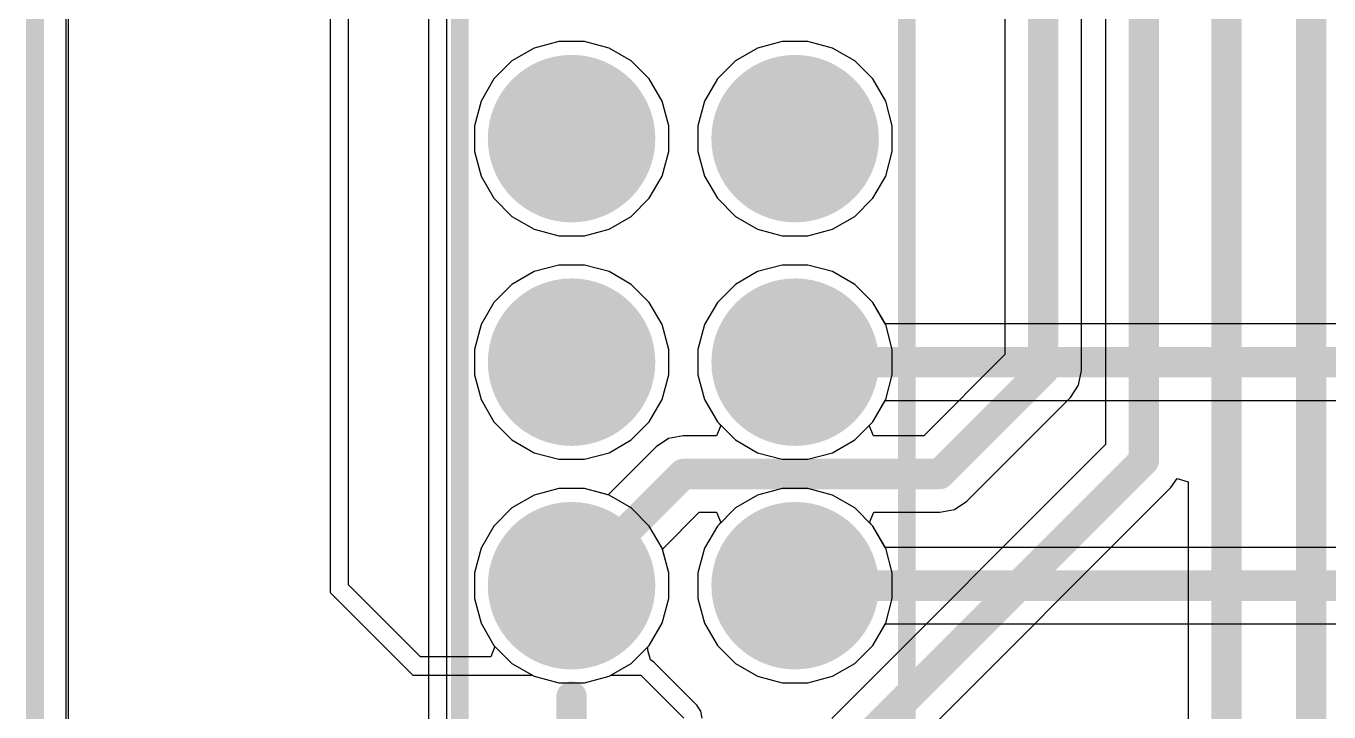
# Model space of a CAD drawing. Header units: millimetres. Extents: x 0 to 174, y 0 to 132.
# Drawn here: x -0.1 to 14.7, y 64.25 to 72.04 of the extents above; entities that cross this region are included whole.
import ezdxf

# ---------------------------------------------------------------- set-up
doc = ezdxf.new("R2010")
doc.units = ezdxf.units.MM
for name, color, linetype in [('BottomLayer', 5, 'Continuous'), ('BottomSolder', 6, 'Continuous'), ('Mechanical2', 216, 'Continuous'), ('MultiLayer', 9, 'Continuous'), ('PadHoleLayer', 156, 'Continuous'), ('TopLayer', 1, 'Continuous'), ('TopOverlay', 2, 'Continuous'), ('TopSolder', 216, 'Continuous')]:
    doc.layers.add(name, color=color, linetype=linetype)

# ---------------------------------------------------------------- blocks, each defined once
blk = doc.blocks.new('TSW_112_15_G_D_2')
at = {"layer": 'BottomLayer'}
h = blk.add_hatch(color=5, dxfattribs=at)
edge = h.paths.add_edge_path()
edge.add_arc((3.81, 1.27), 0.8499983, 0, 360)
h = blk.add_hatch(color=5, dxfattribs=at)
edge = h.paths.add_edge_path()
edge.add_arc((6.35, 1.27), 0.8499983, 0, 360)
h = blk.add_hatch(color=5, dxfattribs=at)
edge = h.paths.add_edge_path()
edge.add_arc((8.889999999999999, 1.27), 0.8499983, 0, 360)
h = blk.add_hatch(color=5, dxfattribs=at)
edge = h.paths.add_edge_path()
edge.add_arc((3.81, -1.27), 0.8499983, 0, 360)
h = blk.add_hatch(color=5, dxfattribs=at)
edge = h.paths.add_edge_path()
edge.add_arc((6.35, -1.27), 0.8499983, 0, 360)
h = blk.add_hatch(color=5, dxfattribs=at)
edge = h.paths.add_edge_path()
edge.add_arc((8.889999999999999, -1.27), 0.8499983, 0, 360)
at = {"layer": 'BottomSolder'}
h = blk.add_hatch(color=6, dxfattribs=at)
edge = h.paths.add_edge_path()
edge.add_arc((3.81, 1.27), 0.9515982999999999, 0, 360)
h = blk.add_hatch(color=6, dxfattribs=at)
edge = h.paths.add_edge_path()
edge.add_arc((6.35, 1.27), 0.9515982999999999, 0, 360)
h = blk.add_hatch(color=6, dxfattribs=at)
edge = h.paths.add_edge_path()
edge.add_arc((8.889999999999999, 1.27), 0.9515982999999999, 0, 360)
h = blk.add_hatch(color=6, dxfattribs=at)
edge = h.paths.add_edge_path()
edge.add_arc((3.81, -1.27), 0.9515982999999999, 0, 360)
h = blk.add_hatch(color=6, dxfattribs=at)
edge = h.paths.add_edge_path()
edge.add_arc((6.35, -1.27), 0.9515982999999999, 0, 360)
h = blk.add_hatch(color=6, dxfattribs=at)
edge = h.paths.add_edge_path()
edge.add_arc((8.889999999999999, -1.27), 0.9515982999999999, 0, 360)
at = {"layer": 'MultiLayer'}
h = blk.add_hatch(color=9, dxfattribs=at)
edge = h.paths.add_edge_path()
edge.add_arc((3.81, 1.27), 0.8499983, 0, 360)
h = blk.add_hatch(color=9, dxfattribs=at)
edge = h.paths.add_edge_path()
edge.add_arc((6.35, 1.27), 0.8499983, 0, 360)
h = blk.add_hatch(color=9, dxfattribs=at)
edge = h.paths.add_edge_path()
edge.add_arc((8.889999999999999, 1.27), 0.8499983, 0, 360)
h = blk.add_hatch(color=9, dxfattribs=at)
edge = h.paths.add_edge_path()
edge.add_arc((3.81, -1.27), 0.8499983, 0, 360)
h = blk.add_hatch(color=9, dxfattribs=at)
edge = h.paths.add_edge_path()
edge.add_arc((6.35, -1.27), 0.8499983, 0, 360)
h = blk.add_hatch(color=9, dxfattribs=at)
edge = h.paths.add_edge_path()
edge.add_arc((8.889999999999999, -1.27), 0.8499983, 0, 360)
at = {"layer": 'PadHoleLayer'}
h = blk.add_hatch(color=156, dxfattribs=at)
edge = h.paths.add_edge_path()
edge.add_arc((3.81, 1.27), 0.50999898, 0, 360)
h = blk.add_hatch(color=156, dxfattribs=at)
edge = h.paths.add_edge_path()
edge.add_arc((6.35, 1.27), 0.50999898, 0, 360)
h = blk.add_hatch(color=156, dxfattribs=at)
edge = h.paths.add_edge_path()
edge.add_arc((8.889999999999999, 1.27), 0.50999898, 0, 360)
h = blk.add_hatch(color=156, dxfattribs=at)
edge = h.paths.add_edge_path()
edge.add_arc((3.81, -1.27), 0.50999898, 0, 360)
h = blk.add_hatch(color=156, dxfattribs=at)
edge = h.paths.add_edge_path()
edge.add_arc((6.35, -1.27), 0.50999898, 0, 360)
h = blk.add_hatch(color=156, dxfattribs=at)
edge = h.paths.add_edge_path()
edge.add_arc((8.889999999999999, -1.27), 0.50999898, 0, 360)
at = {"layer": 'TopLayer'}
h = blk.add_hatch(color=1, dxfattribs=at)
edge = h.paths.add_edge_path()
edge.add_arc((3.81, 1.27), 0.8499983, 0, 360)
h = blk.add_hatch(color=1, dxfattribs=at)
edge = h.paths.add_edge_path()
edge.add_arc((6.35, 1.27), 0.8499983, 0, 360)
h = blk.add_hatch(color=1, dxfattribs=at)
edge = h.paths.add_edge_path()
edge.add_arc((8.889999999999999, 1.27), 0.8499983, 0, 360)
h = blk.add_hatch(color=1, dxfattribs=at)
edge = h.paths.add_edge_path()
edge.add_arc((3.81, -1.27), 0.8499983, 0, 360)
h = blk.add_hatch(color=1, dxfattribs=at)
edge = h.paths.add_edge_path()
edge.add_arc((6.35, -1.27), 0.8499983, 0, 360)
h = blk.add_hatch(color=1, dxfattribs=at)
edge = h.paths.add_edge_path()
edge.add_arc((8.889999999999999, -1.27), 0.8499983, 0, 360)
at = {"layer": 'TopSolder'}
h = blk.add_hatch(color=216, dxfattribs=at)
edge = h.paths.add_edge_path()
edge.add_arc((3.81, 1.27), 0.9515982999999999, 0, 360)
h = blk.add_hatch(color=216, dxfattribs=at)
edge = h.paths.add_edge_path()
edge.add_arc((6.35, 1.27), 0.9515982999999999, 0, 360)
h = blk.add_hatch(color=216, dxfattribs=at)
edge = h.paths.add_edge_path()
edge.add_arc((8.889999999999999, 1.27), 0.9515982999999999, 0, 360)
h = blk.add_hatch(color=216, dxfattribs=at)
edge = h.paths.add_edge_path()
edge.add_arc((3.81, -1.27), 0.9515982999999999, 0, 360)
h = blk.add_hatch(color=216, dxfattribs=at)
edge = h.paths.add_edge_path()
edge.add_arc((6.35, -1.27), 0.9515982999999999, 0, 360)
h = blk.add_hatch(color=216, dxfattribs=at)
edge = h.paths.add_edge_path()
edge.add_arc((8.889999999999999, -1.27), 0.9515982999999999, 0, 360)
at = {"layer": 'TopOverlay', "const_width": 0.1999996}
for points in [[(-15.24, 2.54), (15.24, 2.54)], [(-15.24, -2.54), (15.24, -2.54)]]:
    blk.add_lwpolyline(points, dxfattribs=at)

msp = doc.modelspace()

# ---------------------------------------------------------------- linework, layer by layer
at = {"layer": 'BottomLayer'}
for p, q in [((0.3556, 62.40779999999999), (0.3556, 92.7862)), ((3.3528, 88.51899746), (3.3528, 65.6082)), ((3.55998018, 65.69401898), (3.55998018, 74.64488754)), ((5.66988452, 71.79277742), (5.418140039999999, 71.64743354)), ((5.95066882, 71.86801222), (5.66988452, 71.79277742)), ((6.24135658, 71.86801222), (5.95066882, 71.86801222)), ((6.522140879999999, 71.79277742), (6.24135658, 71.86801222)), ((6.77388536, 71.64743354), (6.522140879999999, 71.79277742)), ((8.20988452, 71.79277742), (7.958140039999999, 71.64743354)), ((8.490668819999998, 71.86801222), (8.20988452, 71.79277742)), ((8.781356579999999, 71.86801222), (8.490668819999998, 71.86801222)), ((9.06214088, 71.79277742), (8.781356579999999, 71.86801222)), ((9.31388536, 71.64743354), (9.06214088, 71.79277742)), ((5.418140039999999, 71.64743354), (5.21259308, 71.44188657999999)), ((6.979432319999999, 71.44188657999999), (6.77388536, 71.64743354)), ((7.958140039999999, 71.64743354), (7.75259308, 71.44188657999999)), ((9.51943232, 71.44188657999999), (9.31388536, 71.64743354)), ((5.21259308, 71.44188657999999), (5.0672492, 71.19014209999999)), ((7.124776199999999, 71.19014209999999), (6.979432319999999, 71.44188657999999)), ((7.75259308, 71.44188657999999), (7.607249199999999, 71.19014209999999)), ((9.664776199999999, 71.19014209999999), (9.51943232, 71.44188657999999)), ((5.0672492, 71.19014209999999), (4.9920144, 70.9093578)), ((7.200011, 70.9093578), (7.124776199999999, 71.19014209999999)), ((7.607249199999999, 71.19014209999999), (7.5320144, 70.9093578)), ((9.740010999999999, 70.9093578), (9.664776199999999, 71.19014209999999)), ((4.9920144, 70.9093578), (4.9920144, 70.61867004)), ((7.200011, 70.61867004), (7.200011, 70.9093578)), ((7.5320144, 70.9093578), (7.5320144, 70.61867004)), ((9.740010999999999, 70.61867004), (9.740010999999999, 70.9093578)), ((4.9920144, 70.61867004), (5.0672492, 70.33788574)), ((7.124776199999999, 70.33788574), (7.200011, 70.61867004)), ((7.5320144, 70.61867004), (7.607249199999999, 70.33788574)), ((9.664776199999999, 70.33788574), (9.740010999999999, 70.61867004)), ((5.0672492, 70.33788574), (5.21259308, 70.08614125999999)), ((6.979432319999999, 70.08614125999999), (7.124776199999999, 70.33788574)), ((7.607249199999999, 70.33788574), (7.75259308, 70.08614125999999)), ((9.51943232, 70.08614125999999), (9.664776199999999, 70.33788574)), ((5.21259308, 70.08614125999999), (5.418140039999999, 69.8805943)), ((6.77388536, 69.8805943), (6.979432319999999, 70.08614125999999)), ((7.75259308, 70.08614125999999), (7.958140039999999, 69.8805943)), ((9.31388536, 69.8805943), (9.51943232, 70.08614125999999)), ((5.418140039999999, 69.8805943), (5.66988452, 69.73525042)), ((6.522140879999999, 69.73525042), (6.77388536, 69.8805943)), ((7.958140039999999, 69.8805943), (8.20988452, 69.73525042)), ((9.06214088, 69.73525042), (9.31388536, 69.8805943)), ((5.66988452, 69.73525042), (5.95066882, 69.66001562)), ((6.24135658, 69.66001562), (6.522140879999999, 69.73525042)), ((8.20988452, 69.73525042), (8.490668819999998, 69.66001562)), ((8.781356579999999, 69.66001562), (9.06214088, 69.73525042)), ((5.95066882, 69.66001562), (6.24135658, 69.66001562)), ((8.490668819999998, 69.66001562), (8.781356579999999, 69.66001562)), ((5.95066882, 69.32801222), (5.66988452, 69.25277742)), ((6.24135658, 69.32801222), (5.95066882, 69.32801222)), ((6.522140879999999, 69.25277742), (6.24135658, 69.32801222)), ((8.490668819999998, 69.32801222), (8.20988452, 69.25277742)), ((8.781356579999999, 69.32801222), (8.490668819999998, 69.32801222)), ((9.06214088, 69.25277742), (8.781356579999999, 69.32801222)), ((5.66988452, 69.25277742), (5.418140039999999, 69.10743353999999)), ((6.77388536, 69.10743353999999), (6.522140879999999, 69.25277742)), ((8.20988452, 69.25277742), (7.958140039999999, 69.10743353999999)), ((9.31388536, 69.10743353999999), (9.06214088, 69.25277742)), ((5.418140039999999, 69.10743353999999), (5.21259308, 68.90188658)), ((6.979432319999999, 68.90188658), (6.77388536, 69.10743353999999)), ((7.958140039999999, 69.10743353999999), (7.75259308, 68.90188658)), ((9.51943232, 68.90188658), (9.31388536, 69.10743353999999)), ((5.21259308, 68.90188658), (5.0672492, 68.6501421)), ((7.124776199999999, 68.6501421), (6.979432319999999, 68.90188658)), ((7.75259308, 68.90188658), (7.607249199999999, 68.6501421)), ((9.6596073, 68.65909305999999), (9.51943232, 68.90188658)), ((5.0672492, 68.6501421), (4.9920144, 68.3693578)), ((7.200011, 68.3693578), (7.124776199999999, 68.6501421)), ((7.607249199999999, 68.6501421), (7.5320144, 68.3693578)), ((17.31999838, 68.65909305999999), (9.6596073, 68.65909305999999)), ((4.9920144, 68.3693578), (4.9920144, 68.07867003999999)), ((7.200011, 68.07867003999999), (7.200011, 68.3693578)), ((7.5320144, 68.3693578), (7.5320144, 68.07867003999999)), ((4.9920144, 68.07867003999999), (5.0672492, 67.79788574)), ((7.124776199999999, 67.79788574), (7.200011, 68.07867003999999)), ((7.5320144, 68.07867003999999), (7.607249199999999, 67.79788574)), ((5.0672492, 67.79788574), (5.21259308, 67.54614126)), ((6.979432319999999, 67.54614126), (7.124776199999999, 67.79788574)), ((7.607249199999999, 67.79788574), (7.75259308, 67.54614126)), ((9.51943232, 67.54614126), (9.6596073, 67.78893477999999)), ((9.6596073, 67.78893477999999), (17.50021392, 67.78893477999999)), ((5.21259308, 67.54614126), (5.418140039999999, 67.34059429999999)), ((6.77388536, 67.34059429999999), (6.979432319999999, 67.54614126)), ((7.75259308, 67.54614126), (7.958140039999999, 67.34059429999999)), ((9.31388536, 67.34059429999999), (9.51943232, 67.54614126)), ((5.418140039999999, 67.34059429999999), (5.66988452, 67.19525042)), ((6.522140879999999, 67.19525042), (6.77388536, 67.34059429999999)), ((7.958140039999999, 67.34059429999999), (8.20988452, 67.19525042)), ((9.06214088, 67.19525042), (9.31388536, 67.34059429999999)), ((5.66988452, 67.19525042), (5.95066882, 67.12001562)), ((5.95066882, 67.12001562), (6.24135658, 67.12001562)), ((6.24135658, 67.12001562), (6.522140879999999, 67.19525042)), ((8.20988452, 67.19525042), (8.490668819999998, 67.12001562)), ((8.490668819999998, 67.12001562), (8.781356579999999, 67.12001562)), ((8.781356579999999, 67.12001562), (9.06214088, 67.19525042)), ((5.95066882, 66.78801222), (5.66988452, 66.71277742)), ((6.24135658, 66.78801222), (5.95066882, 66.78801222)), ((6.522140879999999, 66.71277742), (6.24135658, 66.78801222)), ((8.490668819999998, 66.78801222), (8.20988452, 66.71277742)), ((8.781356579999999, 66.78801222), (8.490668819999998, 66.78801222)), ((9.06214088, 66.71277742), (8.781356579999999, 66.78801222)), ((5.66988452, 66.71277742), (5.418140039999999, 66.56743354)), ((6.77388536, 66.56743354), (6.522140879999999, 66.71277742)), ((8.20988452, 66.71277742), (7.958140039999999, 66.56743354)), ((9.31388536, 66.56743354), (9.06214088, 66.71277742)), ((5.418140039999999, 66.56743354), (5.21259308, 66.36188658)), ((6.979432319999999, 66.36188658), (6.77388536, 66.56743354)), ((7.958140039999999, 66.56743354), (7.75259308, 66.36188658)), ((9.51943232, 66.36188658), (9.31388536, 66.56743354)), ((5.21259308, 66.36188658), (5.0672492, 66.1101421)), ((7.124776199999999, 66.1101421), (6.979432319999999, 66.36188658)), ((7.75259308, 66.36188658), (7.607249199999999, 66.1101421)), ((9.6596073, 66.11909306), (9.51943232, 66.36188658)), ((5.0672492, 66.1101421), (4.9920144, 65.8293578)), ((7.200011, 65.8293578), (7.124776199999999, 66.1101421)), ((7.607249199999999, 66.1101421), (7.5320144, 65.8293578)), ((18.45804538, 66.11909306), (9.6596073, 66.11909306)), ((4.9920144, 65.8293578), (4.9920144, 65.53867004)), ((7.200011, 65.53867004), (7.200011, 65.8293578)), ((7.5320144, 65.8293578), (7.5320144, 65.53867004)), ((3.3528, 65.6082), (4.2926, 64.66839999999999)), ((4.378418979999999, 64.87558018), (3.55998018, 65.69401898)), ((4.9920144, 65.53867004), (5.0672492, 65.25788573999999)), ((7.124776199999999, 65.25788573999999), (7.200011, 65.53867004)), ((7.5320144, 65.53867004), (7.607249199999999, 65.25788573999999)), ((5.0672492, 65.25788573999999), (5.21259308, 65.00614125999999)), ((6.979432319999999, 65.00614125999999), (7.124776199999999, 65.25788573999999)), ((7.607249199999999, 65.25788573999999), (7.75259308, 65.00614125999999)), ((9.51943232, 65.00614125999999), (9.6596073, 65.24893478)), ((9.6596073, 65.24893478), (18.63826092, 65.24893478)), ((5.2258214, 64.99291294), (5.1772185, 64.87558018)), ((5.21259308, 65.00614125999999), (5.2258214, 64.99291294)), ((6.962607359999999, 64.9893163), (6.979432319999999, 65.00614125999999)), ((6.962630219999999, 64.95065496), (6.962607359999999, 64.9893163)), ((7.75259308, 65.00614125999999), (7.958140039999999, 64.8005943)), ((9.31388536, 64.8005943), (9.51943232, 65.00614125999999)), ((5.1772185, 64.87558018), (4.378418979999999, 64.87558018)), ((6.992670799999999, 64.8397738), (6.962630219999999, 64.95065496)), ((7.029899579999999, 64.81489958), (6.992670799999999, 64.8397738)), ((7.5196954, 64.32510122), (7.029899579999999, 64.81489958)), ((7.958140039999999, 64.8005943), (8.20988452, 64.65525042)), ((9.06214088, 64.65525042), (9.31388536, 64.8005943)), ((4.2926, 64.66839999999999), (5.64710834, 64.66839999999999)), ((5.64710834, 64.66839999999999), (5.66988452, 64.65525042)), ((5.66988452, 64.65525042), (5.95066882, 64.58001562)), ((5.95066882, 64.58001562), (6.24135658, 64.58001562)), ((6.24135658, 64.58001562), (6.522140879999999, 64.65525042)), ((6.522140879999999, 64.65525042), (6.54491706, 64.66839999999999)), ((6.54491706, 64.66839999999999), (6.8834, 64.66839999999999)), ((6.8834, 64.66839999999999), (7.373203439999999, 64.17859656)), ((8.20988452, 64.65525042), (8.490668819999998, 64.58001562)), ((8.490668819999998, 64.58001562), (8.781356579999999, 64.58001562)), ((8.781356579999999, 64.58001562), (9.06214088, 64.65525042)), ((7.51970302, 64.32509614), (7.5196954, 64.32510122)), ((7.56461276, 64.25788265999999), (7.51970302, 64.32509614)), ((7.580383619999999, 64.17859656), (7.56461276, 64.25788265999999))]:
    msp.add_line(p, q, dxfattribs=at)
at = {"layer": 'BottomLayer', "const_width": 0.34544}
for points in [[(8.636012699999998, 68.22401391999999), (17.50021392, 68.22401391999999)], [(8.636012699999998, 65.68401392), (18.63826092, 65.68401392)], [(6.0960127, 63.14401392), (6.0960127, 64.42349574)]]:
    msp.add_lwpolyline(points, dxfattribs=at)
at = {"layer": 'BottomLayer', "const_width": 0.17272}
for points in [[(8.5496527, 68.22401391999999, 1), (8.7223727, 68.22401391999999, 1)], [(8.5496527, 65.68401392, 1), (8.7223727, 65.68401392, 1)], [(6.009652699999999, 64.42349574, 1), (6.182372699999999, 64.42349574, 1)]]:
    msp.add_lwpolyline(points, format="xyb", close=True, dxfattribs=at)
at = {"layer": 'Mechanical2', "const_width": 0.2032}
msp.add_lwpolyline([(1.27e-05, 1.27e-05), (1.27e-05, 120.00001146)], dxfattribs=at)
at = {"layer": 'TopLayer'}
for p, q in [((12.16332086, 80.88732616), (12.16332086, 67.28661676)), ((0.3809999999999999, 25.5524), (0.3809999999999999, 78.105)), ((4.4704, 74.39659999999999), (4.4704, 49.2506)), ((11.02032086, 74.40380598), (11.02032086, 68.30953826)), ((11.89047914, 68.12932272), (11.89047914, 74.40380598)), ((4.67758018, 49.45778018), (4.67758018, 74.18941982)), ((5.66988452, 71.79277742), (5.418140039999999, 71.64743354)), ((5.95066882, 71.86801222), (5.66988452, 71.79277742)), ((6.24135658, 71.86801222), (5.95066882, 71.86801222)), ((6.522140879999999, 71.79277742), (6.24135658, 71.86801222)), ((6.77388536, 71.64743354), (6.522140879999999, 71.79277742)), ((8.20988452, 71.79277742), (7.958140039999999, 71.64743354)), ((8.490668819999998, 71.86801222), (8.20988452, 71.79277742)), ((8.781356579999999, 71.86801222), (8.490668819999998, 71.86801222)), ((9.06214088, 71.79277742), (8.781356579999999, 71.86801222)), ((9.31388536, 71.64743354), (9.06214088, 71.79277742)), ((5.418140039999999, 71.64743354), (5.21259308, 71.44188657999999)), ((6.979432319999999, 71.44188657999999), (6.77388536, 71.64743354)), ((7.958140039999999, 71.64743354), (7.75259308, 71.44188657999999)), ((9.51943232, 71.44188657999999), (9.31388536, 71.64743354)), ((5.21259308, 71.44188657999999), (5.0672492, 71.19014209999999)), ((7.124776199999999, 71.19014209999999), (6.979432319999999, 71.44188657999999)), ((7.75259308, 71.44188657999999), (7.607249199999999, 71.19014209999999)), ((9.664776199999999, 71.19014209999999), (9.51943232, 71.44188657999999)), ((5.0672492, 71.19014209999999), (4.9920144, 70.9093578)), ((7.200011, 70.9093578), (7.124776199999999, 71.19014209999999)), ((7.607249199999999, 71.19014209999999), (7.5320144, 70.9093578)), ((9.740010999999999, 70.9093578), (9.664776199999999, 71.19014209999999)), ((4.9920144, 70.9093578), (4.9920144, 70.61867004)), ((7.200011, 70.61867004), (7.200011, 70.9093578)), ((7.5320144, 70.9093578), (7.5320144, 70.61867004)), ((9.740010999999999, 70.61867004), (9.740010999999999, 70.9093578)), ((4.9920144, 70.61867004), (5.0672492, 70.33788574)), ((7.124776199999999, 70.33788574), (7.200011, 70.61867004)), ((7.5320144, 70.61867004), (7.607249199999999, 70.33788574)), ((9.664776199999999, 70.33788574), (9.740010999999999, 70.61867004)), ((5.0672492, 70.33788574), (5.21259308, 70.08614125999999)), ((6.979432319999999, 70.08614125999999), (7.124776199999999, 70.33788574)), ((7.607249199999999, 70.33788574), (7.75259308, 70.08614125999999)), ((9.51943232, 70.08614125999999), (9.664776199999999, 70.33788574)), ((5.21259308, 70.08614125999999), (5.418140039999999, 69.8805943)), ((6.77388536, 69.8805943), (6.979432319999999, 70.08614125999999)), ((7.75259308, 70.08614125999999), (7.958140039999999, 69.8805943)), ((9.31388536, 69.8805943), (9.51943232, 70.08614125999999)), ((5.418140039999999, 69.8805943), (5.66988452, 69.73525042)), ((6.522140879999999, 69.73525042), (6.77388536, 69.8805943)), ((7.958140039999999, 69.8805943), (8.20988452, 69.73525042)), ((9.06214088, 69.73525042), (9.31388536, 69.8805943)), ((5.66988452, 69.73525042), (5.95066882, 69.66001562)), ((6.24135658, 69.66001562), (6.522140879999999, 69.73525042)), ((8.20988452, 69.73525042), (8.490668819999998, 69.66001562)), ((8.781356579999999, 69.66001562), (9.06214088, 69.73525042)), ((5.95066882, 69.66001562), (6.24135658, 69.66001562)), ((8.490668819999998, 69.66001562), (8.781356579999999, 69.66001562)), ((5.95066882, 69.32801222), (5.66988452, 69.25277742)), ((6.24135658, 69.32801222), (5.95066882, 69.32801222)), ((6.522140879999999, 69.25277742), (6.24135658, 69.32801222)), ((8.490668819999998, 69.32801222), (8.20988452, 69.25277742)), ((8.781356579999999, 69.32801222), (8.490668819999998, 69.32801222)), ((9.06214088, 69.25277742), (8.781356579999999, 69.32801222)), ((5.66988452, 69.25277742), (5.418140039999999, 69.10743353999999)), ((6.77388536, 69.10743353999999), (6.522140879999999, 69.25277742)), ((8.20988452, 69.25277742), (7.958140039999999, 69.10743353999999)), ((9.31388536, 69.10743353999999), (9.06214088, 69.25277742)), ((5.418140039999999, 69.10743353999999), (5.21259308, 68.90188658)), ((6.979432319999999, 68.90188658), (6.77388536, 69.10743353999999)), ((7.958140039999999, 69.10743353999999), (7.75259308, 68.90188658)), ((9.51943232, 68.90188658), (9.31388536, 69.10743353999999)), ((5.21259308, 68.90188658), (5.0672492, 68.6501421)), ((7.124776199999999, 68.6501421), (6.979432319999999, 68.90188658)), ((7.75259308, 68.90188658), (7.607249199999999, 68.6501421)), ((9.664776199999999, 68.6501421), (9.51943232, 68.90188658)), ((5.0672492, 68.6501421), (4.9920144, 68.3693578)), ((7.200011, 68.3693578), (7.124776199999999, 68.6501421)), ((7.607249199999999, 68.6501421), (7.5320144, 68.3693578)), ((9.740010999999999, 68.3693578), (9.664776199999999, 68.6501421)), ((4.9920144, 68.3693578), (4.9920144, 68.07867003999999)), ((7.200011, 68.07867003999999), (7.200011, 68.3693578)), ((7.5320144, 68.3693578), (7.5320144, 68.07867003999999)), ((9.740010999999999, 68.07867003999999), (9.740010999999999, 68.3693578)), ((11.02032086, 68.30953826), (10.09925336, 67.38847075999999)), ((11.85736008, 67.96282572), (11.89047914, 68.12932272)), ((4.9920144, 68.07867003999999), (5.0672492, 67.79788574)), ((7.124776199999999, 67.79788574), (7.200011, 68.07867003999999)), ((7.5320144, 68.07867003999999), (7.607249199999999, 67.79788574)), ((9.664776199999999, 67.79788574), (9.740010999999999, 68.07867003999999)), ((11.76304734, 67.82167537999999), (11.85736008, 67.96282572)), ((5.0672492, 67.79788574), (5.21259308, 67.54614126)), ((6.979432319999999, 67.54614126), (7.124776199999999, 67.79788574)), ((7.607249199999999, 67.79788574), (7.75259308, 67.54614126)), ((9.51943232, 67.54614126), (9.664776199999999, 67.79788574)), ((10.58711624, 66.64574427999999), (11.76304734, 67.82167537999999)), ((5.21259308, 67.54614126), (5.418140039999999, 67.34059429999999)), ((6.77388536, 67.34059429999999), (6.979432319999999, 67.54614126)), ((7.792930819999999, 67.50580352), (7.74432792, 67.38847075999999)), ((7.75259308, 67.54614126), (7.792930819999999, 67.50580352)), ((9.47909458, 67.50580352), (9.51943232, 67.54614126)), ((9.527697479999999, 67.38847075999999), (9.47909458, 67.50580352)), ((7.198893399999999, 67.3553517), (7.05774306, 67.26103896000001)), ((7.3653904, 67.38847075999999), (7.198893399999999, 67.3553517)), ((7.74432792, 67.38847075999999), (7.3653904, 67.38847075999999)), ((10.09925336, 67.38847075999999), (9.527697479999999, 67.38847075999999)), ((5.418140039999999, 67.34059429999999), (5.66988452, 67.19525042)), ((7.05774306, 67.26103896000001), (6.51215614, 66.71545203999999)), ((6.522140879999999, 67.19525042), (6.77388536, 67.34059429999999)), ((12.16332086, 67.28661676), (9.05215614, 64.17545204)), ((5.66988452, 67.19525042), (5.95066882, 67.12001562)), ((5.95066882, 67.12001562), (6.24135658, 67.12001562)), ((6.24135658, 67.12001562), (6.522140879999999, 67.19525042)), ((5.95066882, 66.78801222), (5.66988452, 66.71277742)), ((6.24135658, 66.78801222), (5.95066882, 66.78801222)), ((6.51215614, 66.71545203999999), (6.24135658, 66.78801222)), ((9.66745082, 63.56015736), (12.90604734, 66.79875387999999)), ((12.90604734, 66.79875387999999), (12.97612086, 66.9036254)), ((12.97612086, 66.9036254), (13.10312086, 66.86510122)), ((13.10312086, 66.86510122), (13.10312086, 60.6966147)), ((5.66988452, 66.71277742), (5.418140039999999, 66.56743354)), ((10.4459659, 66.55143154), (10.58711624, 66.64574427999999)), ((5.418140039999999, 66.56743354), (5.21259308, 66.36188658)), ((7.127450819999999, 66.10015736), (7.545605939999999, 66.51831247999999)), ((7.545605939999999, 66.51831247999999), (7.743083319999999, 66.51831247999999)), ((7.743083319999999, 66.51831247999999), (7.79168622, 66.40097972)), ((9.48033918, 66.40097972), (9.52894208, 66.51831247999999)), ((9.52894208, 66.51831247999999), (10.2794689, 66.51831247999999)), ((10.2794689, 66.51831247999999), (10.4459659, 66.55143154)), ((5.21259308, 66.36188658), (5.0672492, 66.1101421)), ((7.75259308, 66.36188658), (7.607249199999999, 66.1101421)), ((7.79168622, 66.40097972), (7.75259308, 66.36188658)), ((9.51943232, 66.36188658), (9.48033918, 66.40097972)), ((9.664776199999999, 66.1101421), (9.51943232, 66.36188658)), ((5.0672492, 66.1101421), (4.9920144, 65.8293578)), ((7.200011, 65.8293578), (7.127450819999999, 66.10015736)), ((7.607249199999999, 66.1101421), (7.5320144, 65.8293578)), ((9.740010999999999, 65.8293578), (9.664776199999999, 66.1101421)), ((4.9920144, 65.8293578), (4.9920144, 65.53867004)), ((7.200011, 65.53867004), (7.200011, 65.8293578)), ((7.5320144, 65.8293578), (7.5320144, 65.53867004)), ((9.740010999999999, 65.53867004), (9.740010999999999, 65.8293578)), ((4.9920144, 65.53867004), (5.0672492, 65.25788573999999)), ((7.124776199999999, 65.25788573999999), (7.200011, 65.53867004)), ((7.5320144, 65.53867004), (7.607249199999999, 65.25788573999999)), ((9.664776199999999, 65.25788573999999), (9.740010999999999, 65.53867004)), ((5.0672492, 65.25788573999999), (5.21259308, 65.00614125999999)), ((6.979432319999999, 65.00614125999999), (7.124776199999999, 65.25788573999999)), ((7.607249199999999, 65.25788573999999), (7.75259308, 65.00614125999999)), ((9.51943232, 65.00614125999999), (9.664776199999999, 65.25788573999999)), ((5.21259308, 65.00614125999999), (5.418140039999999, 64.8005943)), ((6.77388536, 64.8005943), (6.979432319999999, 65.00614125999999)), ((7.75259308, 65.00614125999999), (7.958140039999999, 64.8005943)), ((9.31388536, 64.8005943), (9.51943232, 65.00614125999999)), ((5.418140039999999, 64.8005943), (5.66988452, 64.65525042)), ((6.522140879999999, 64.65525042), (6.77388536, 64.8005943)), ((7.958140039999999, 64.8005943), (8.20988452, 64.65525042)), ((9.06214088, 64.65525042), (9.31388536, 64.8005943)), ((5.66988452, 64.65525042), (5.95066882, 64.58001562)), ((5.95066882, 64.58001562), (6.24135658, 64.58001562)), ((6.24135658, 64.58001562), (6.522140879999999, 64.65525042)), ((8.20988452, 64.65525042), (8.490668819999998, 64.58001562)), ((8.490668819999998, 64.58001562), (8.781356579999999, 64.58001562)), ((8.781356579999999, 64.58001562), (9.06214088, 64.65525042))]:
    msp.add_line(p, q, dxfattribs=at)
at = {"layer": 'TopLayer', "const_width": 0.34544}
for points in [[(14.49989988, 59.78809988), (14.49989988, 81.30539999999999)], [(12.5984, 67.10640122), (12.5984, 81.06754169999999)], [(13.5382, 60.51639916), (13.5382, 80.74659999999999)], [(11.4554, 68.12932272), (11.4554, 74.7522)], [(10.2794689, 66.95339161999999), (11.4554, 68.12932272)], [(8.636012699999998, 63.14401392), (12.5984, 67.10640122)], [(6.0960127, 65.68401392), (7.3653904, 66.95339161999999)], [(7.3653904, 66.95339161999999), (10.2794689, 66.95339161999999)]]:
    msp.add_lwpolyline(points, dxfattribs=at)
at = {"layer": 'TopLayer', "const_width": 0.17272}
for points in [[(11.36904, 68.12932272, 1), (11.54176, 68.12932272, 1)], [(11.36904, 68.12932272, 1), (11.54176, 68.12932272, 1)], [(12.51204, 67.10640122, 1), (12.68476, 67.10640122, 1)], [(12.51204, 67.10640122, 1), (12.68476, 67.10640122, 1)], [(7.2790304, 66.95339161999999, 1), (7.4517504, 66.95339161999999, 1)], [(7.2790304, 66.95339161999999, 1), (7.4517504, 66.95339161999999, 1)], [(10.1931089, 66.95339161999999, 1), (10.3658289, 66.95339161999999, 1)], [(10.1931089, 66.95339161999999, 1), (10.3658289, 66.95339161999999, 1)], [(6.009652699999999, 65.68401392, 1), (6.182372699999999, 65.68401392, 1)]]:
    msp.add_lwpolyline(points, format="xyb", close=True, dxfattribs=at)

# ---------------------------------------------------------------- block references
at = {"rotation": 90}
msp.add_blockref('TSW_112_15_G_D_2', (7.3660127, 61.87401392), dxfattribs=at)

doc.saveas('drawing.dxf')
